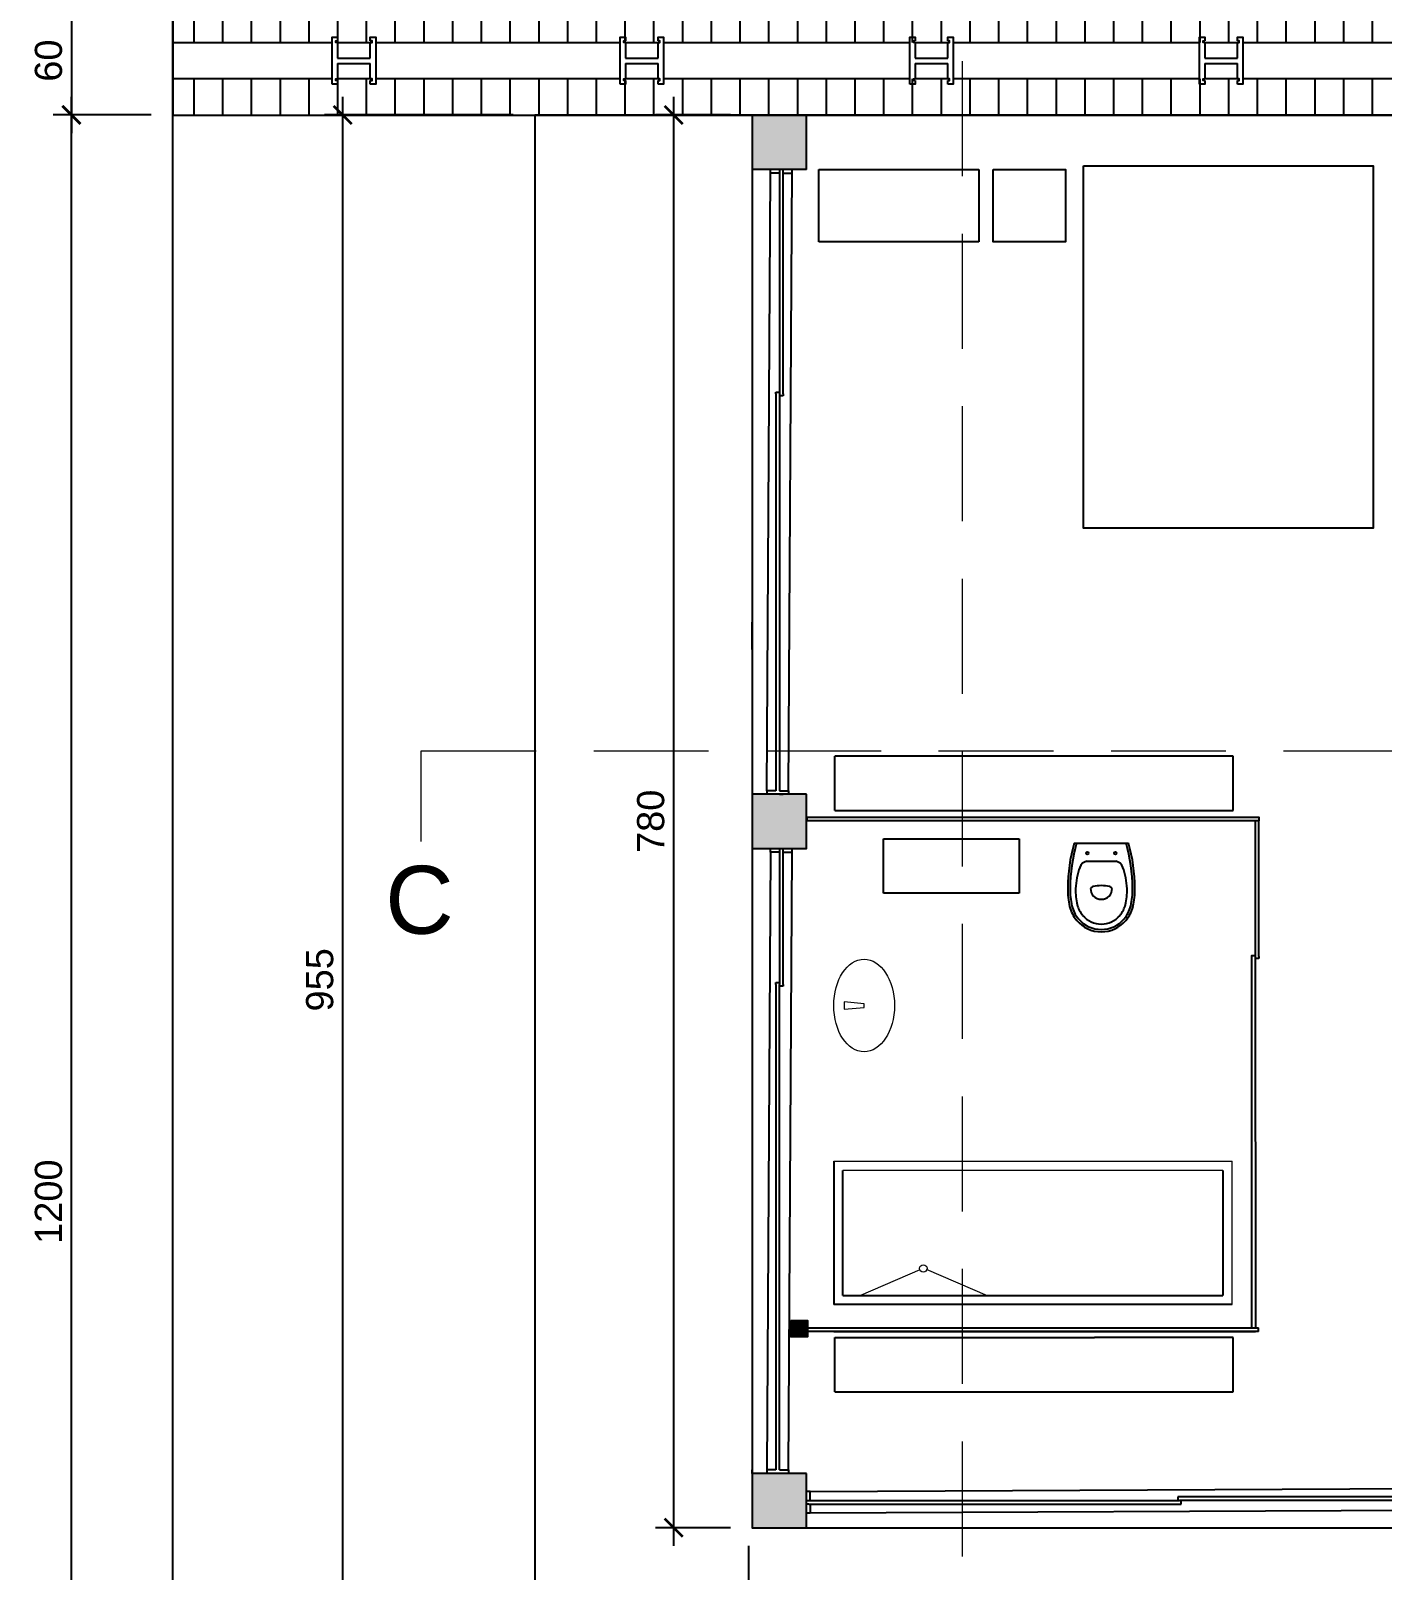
# Model space of a CAD drawing. Header units: centimetres. Extents: x -3096 to 17897, y -3131 to 15798.
# Drawn here: x 1916 to 2662, y 3715 to 4565 of the extents above; entities that cross this region are included whole.
import ezdxf

# ---------------------------------------------------------------- set-up
doc = ezdxf.new("R2010")
doc.units = ezdxf.units.CM
doc.linetypes.add('DASHED2', pattern=[9.525, 6.35, -3.175])
doc.layers.add('A-ANNO SYMB', color=3, linetype='Continuous', lineweight=13)
for name, color, linetype in [('arredi', 1, 'Continuous'), ('piu', 6, 'Continuous'), ('Riempimenti', 4, 'Continuous'), ('vetri', 2, 'Continuous')]:
    doc.layers.add(name, color=color, linetype=linetype)
doc.styles.get("Standard").update_dxf_attribs({"font": 'Arial.ttf'})
doc.dimstyles.new('1_100', dxfattribs={"dimtxt": 15, "dimasz": 10, "dimexe": 10, "dimexo": 10, "dimgap": 5, "dimtad": 2, "dimdec": 0, "dimtxsty": 'Standard', "dimblk": 'ARCHTICK', "dimcen": 2.5, "dimdle": 10, "dimadec": 0, "dimazin": 0, "dimtfac": 1, "dimtdec": 0, "dimtmove": 0, "dimatfit": 3, "dimldrblk": 'ARCHTICK', "dimfxl": 1, "dimarcsym": 0})

# ---------------------------------------------------------------- blocks, each defined once
blk = doc.blocks.new('_ArchTick')
at = {"color": 0, "linetype": 'ByBlock', "const_width": 0.15}
blk.add_lwpolyline([(-0.5, -0.5), (0.5, 0.5)], dxfattribs=at)
blk = doc.blocks.new('*D88')
at = {"layer": 'A-ANNO SYMB', "color": 0, "lineweight": -2, "transparency": 16777216}
for p, q in [((1938.41, 4588.36), (1938.41, 4508.36)), ((1982.45, 4578.36), (1928.41, 4578.36)), ((1982.45, 4518.36), (1928.41, 4518.36))]:
    blk.add_line(p, q, dxfattribs=at)
at = {"layer": 'Defpoints', "color": 0, "transparency": 16777216}
for p in [(1992.45, 4578.36), (1938.41, 4518.36), (1992.45, 4518.36)]:
    blk.add_point(p, dxfattribs=at)
at = {"layer": 'A-ANNO SYMB', "color": 0, "lineweight": -2, "transparency": 16777216, "xscale": 10, "yscale": 10, "zscale": 10}
for p, rotation in [((1938.41, 4578.36), 90), ((1938.41, 4518.36), 270)]:
    blk.add_blockref('_ArchTick', p, dxfattribs=dict(at, rotation=rotation))
at = {"layer": 'A-ANNO SYMB', "color": 0, "transparency": 16777216, "insert": (1925.81, 4548.36), "char_height": 15, "attachment_point": 5, "rotation": 90}
blk.add_mtext('60', dxfattribs=at)
blk = doc.blocks.new('*D90')
at = {"layer": 'A-ANNO SYMB', "color": 0, "lineweight": -2, "transparency": 16777216}
for p, q in [((1938.41, 3308.36), (1938.41, 4528.36)), ((1982.45, 4518.36), (1928.41, 4518.36)), ((1982.45, 3318.36), (1928.41, 3318.36))]:
    blk.add_line(p, q, dxfattribs=at)
at = {"layer": 'Defpoints', "color": 0, "transparency": 16777216}
for p in [(1938.41, 4518.36), (1992.45, 4518.36), (1992.45, 3318.36)]:
    blk.add_point(p, dxfattribs=at)
at = {"layer": 'A-ANNO SYMB', "color": 0, "lineweight": -2, "transparency": 16777216, "xscale": 10, "yscale": 10, "zscale": 10}
for p, rotation in [((1938.41, 4518.36), 90), ((1938.41, 3318.36), 270)]:
    blk.add_blockref('_ArchTick', p, dxfattribs=dict(at, rotation=rotation))
at = {"layer": 'A-ANNO SYMB', "color": 0, "transparency": 16777216, "insert": (1925.81, 3918.36), "char_height": 15, "attachment_point": 5, "rotation": 90}
blk.add_mtext('1200', dxfattribs=at)
blk = doc.blocks.new('*D94')
at = {"layer": 'A-ANNO SYMB', "color": 0, "lineweight": -2, "transparency": 16777216}
for p, q in [((2088.22, 4528.36), (2088.22, 3553.35)), ((2182.45, 4518.36), (2078.22, 4518.36)), ((2182.45, 3563.35), (2078.22, 3563.35))]:
    blk.add_line(p, q, dxfattribs=at)
at = {"layer": 'Defpoints', "color": 0, "transparency": 16777216}
for p in [(2192.45, 4518.36), (2088.22, 3563.35), (2192.45, 3563.35)]:
    blk.add_point(p, dxfattribs=at)
at = {"layer": 'A-ANNO SYMB', "color": 0, "lineweight": -2, "transparency": 16777216, "xscale": 10, "yscale": 10, "zscale": 10}
for p, rotation in [((2088.22, 4518.36), 90), ((2088.22, 3563.35), 270)]:
    blk.add_blockref('_ArchTick', p, dxfattribs=dict(at, rotation=rotation))
at = {"layer": 'A-ANNO SYMB', "color": 0, "transparency": 16777216, "insert": (2075.62, 4040.85), "char_height": 15, "attachment_point": 5, "rotation": 90}
blk.add_mtext('955', dxfattribs=at)
blk = doc.blocks.new('*D96')
at = {"layer": 'A-ANNO SYMB', "color": 0, "lineweight": -2, "transparency": 16777216}
for p, q in [((2312.45, 3728.36), (2312.45, 3645.19)), ((3672.45, 3728.36), (3672.45, 3645.19)), ((2302.45, 3655.19), (3682.45, 3655.19))]:
    blk.add_line(p, q, dxfattribs=at)
at = {"layer": 'Defpoints', "color": 0, "transparency": 16777216}
for p in [(2312.45, 3738.36), (3672.45, 3738.36), (3672.45, 3655.19)]:
    blk.add_point(p, dxfattribs=at)
at = {"layer": 'A-ANNO SYMB', "color": 0, "lineweight": -2, "transparency": 16777216, "xscale": 10, "yscale": 10, "zscale": 10, "rotation": 180}
blk.add_blockref('_ArchTick', (2312.45, 3655.19), dxfattribs=at)
at = {"layer": 'A-ANNO SYMB', "color": 0, "lineweight": -2, "transparency": 16777216, "xscale": 10, "yscale": 10, "zscale": 10}
blk.add_blockref('_ArchTick', (3672.45, 3655.19), dxfattribs=at)
at = {"layer": 'A-ANNO SYMB', "color": 0, "transparency": 16777216, "insert": (2992.45, 3667.79), "char_height": 15, "attachment_point": 5}
blk.add_mtext('1360', dxfattribs=at)
blk = doc.blocks.new('*D97')
at = {"layer": 'A-ANNO SYMB', "color": 0, "lineweight": -2, "transparency": 16777216}
for p, q in [((2271.06, 4528.36), (2271.06, 3728.36)), ((2302.45, 4518.36), (2261.06, 4518.36)), ((2302.45, 3738.36), (2261.06, 3738.36))]:
    blk.add_line(p, q, dxfattribs=at)
at = {"layer": 'Defpoints', "color": 0, "transparency": 16777216}
for p in [(2312.45, 4518.36), (2271.06, 3738.36), (2312.45, 3738.36)]:
    blk.add_point(p, dxfattribs=at)
at = {"layer": 'A-ANNO SYMB', "color": 0, "lineweight": -2, "transparency": 16777216, "xscale": 10, "yscale": 10, "zscale": 10}
for p, rotation in [((2271.06, 4518.36), 90), ((2271.06, 3738.36), 270)]:
    blk.add_blockref('_ArchTick', p, dxfattribs=dict(at, rotation=rotation))
at = {"layer": 'A-ANNO SYMB', "color": 0, "transparency": 16777216, "insert": (2258.45, 4128.36), "char_height": 15, "attachment_point": 5, "rotation": 90}
blk.add_mtext('780', dxfattribs=at)

msp = doc.modelspace()

# ---------------------------------------------------------------- hatches: boundary and pattern name
at = {"layer": 'Riempimenti', "transparency": 33554508}
h = msp.add_hatch(dxfattribs=at)
h.set_pattern_fill('LINE', color=256, scale=5, angle=90)
h.set_pattern_definition([(90, (-9.95, -2e-05), (-15.875, 1e-15), [])])
h.paths.add_polyline_path([(3224.47, 4578.3), (1994.47, 4578.3), (1994.47, 4558.3), (3224.47, 4558.3)])
h.paths.add_polyline_path([(3224.47, 4538.3), (1994.47, 4538.3), (1994.47, 4518.3), (3224.47, 4518.3)])
h.paths.add_polyline_path([(3994.47, 4578.3), (3324.47, 4578.3), (3324.47, 4558.3), (3994.47, 4558.3)])
h.paths.add_polyline_path([(3994.47, 4538.3), (3324.47, 4538.3), (3324.47, 4518.3), (3994.47, 4518.3)])
at = {"layer": 'Riempimenti', "transparency": 33554462}
h = msp.add_hatch(color=256, dxfattribs=at)
h.dxf.hatch_style = 1
h.set_gradient(color1=(91, 91, 91), color2=(91, 91, 91), tint=1)
h.paths.add_polyline_path([(2344.47, 4518.3), (2314.47, 4518.3), (2314.47, 4488.3), (2344.47, 4488.3)])
h = msp.add_hatch(color=256, dxfattribs=at)
h.dxf.hatch_style = 1
h.set_gradient(color1=(91, 91, 91), color2=(91, 91, 91), tint=1)
h.paths.add_polyline_path([(2314.47, 4143.3), (2314.47, 4113.3), (2344.47, 4113.3), (2344.47, 4143.3)])
h = msp.add_hatch(color=256, dxfattribs=at)
h.dxf.hatch_style = 1
h.set_gradient(color1=(91, 91, 91), color2=(91, 91, 91), tint=1)
h.paths.add_polyline_path([(2335.83, 3843.65), (2344.99, 3843.65), (2344.99, 3846.64), (2344.95, 3846.64), (2344.95, 3848.64), (2344.99, 3848.64), (2344.99, 3852.81), (2335.83, 3852.81)])
h = msp.add_hatch(color=256, dxfattribs=at)
h.dxf.hatch_style = 1
h.set_gradient(color1=(91, 91, 91), color2=(91, 91, 91), tint=1)
h.paths.add_polyline_path([(2344.47, 3768.3), (2314.47, 3768.3), (2314.47, 3738.3), (2344.47, 3738.3)])

# ---------------------------------------------------------------- linework, layer by layer
for p, q in [((1994.47, 5318.3), (1994.47, 4518.3)), ((1994.47, 4518.3), (1994.47, 4578.3)), ((1994.47, 4578.3), (1994.47, 4558.3)), ((1994.47, 4558.3), (2082.47, 4558.3)), ((2085.47, 4558.3), (2103.47, 4558.3)), ((2106.47, 4558.3), (2241.47, 4558.3)), ((2244.47, 4558.3), (2244.47, 4549.8)), ((2244.47, 4558.3), (2262.47, 4558.3)), ((2265.47, 4558.3), (2401.47, 4558.3)), ((2404.47, 4558.3), (2404.47, 4549.8)), ((2404.47, 4558.3), (2422.47, 4558.3)), ((2425.47, 4558.3), (2561.47, 4558.3)), ((2564.47, 4558.3), (2564.47, 4549.8)), ((2564.47, 4558.3), (2582.47, 4558.3)), ((2585.47, 4558.3), (2721.47, 4558.3)), ((2085.47, 4549.8), (2103.47, 4549.8)), ((2244.47, 4549.8), (2262.47, 4549.8)), ((2404.47, 4549.8), (2422.47, 4549.8)), ((2564.47, 4549.8), (2582.47, 4549.8)), ((2085.47, 4546.8), (2103.47, 4546.8)), ((2244.47, 4546.8), (2262.47, 4546.8)), ((2244.47, 4546.8), (2244.47, 4538.3)), ((2404.47, 4546.8), (2422.47, 4546.8)), ((2404.47, 4546.8), (2404.47, 4538.3)), ((2564.47, 4546.8), (2582.47, 4546.8)), ((2564.47, 4546.8), (2564.47, 4538.3)), ((2082.47, 4538.3), (1994.47, 4538.3)), ((2103.47, 4538.3), (2085.47, 4538.3)), ((2241.47, 4538.3), (2106.47, 4538.3)), ((2262.47, 4538.3), (2244.47, 4538.3)), ((2401.47, 4538.3), (2265.47, 4538.3)), ((2422.47, 4538.3), (2404.47, 4538.3)), ((2561.47, 4538.3), (2425.47, 4538.3)), ((2582.47, 4538.3), (2564.47, 4538.3)), ((2721.47, 4538.3), (2585.47, 4538.3)), ((2344.47, 4518.3), (2194.47, 4518.3)), ((2344.47, 4518.3), (2314.47, 4518.3)), ((2844.47, 4518.3), (2344.47, 4518.3)), ((2344.47, 4488.3), (2344.47, 4518.3)), ((2994.47, 4518.3), (2494.47, 4518.3)), ((2344.47, 4488.3), (2314.47, 4488.3)), ((2314.47, 4223.3), (2314.47, 4238.3)), ((2329.47, 4143.3), (2331.47, 4143.3)), ((2314.47, 3963.3), (2314.47, 3948.3)), ((2314.47, 3768.3), (2314.47, 3770.3)), ((2314.47, 3768.3), (2314.47, 3738.3))]:
    msp.add_line(p, q)
for points in [[(2082.47, 4535.3), (2082.47, 4561.3), (2085.47, 4561.3), (2085.47, 4559.3)], [(2085.47, 4558.3), (2084.47, 4558.3), (2084.47, 4559.3), (2085.47, 4559.3)], [(2085.47, 4558.3), (2085.47, 4549.8)], [(2103.47, 4559.3), (2103.47, 4561.3), (2106.47, 4561.3), (2106.47, 4535.3), (2103.47, 4535.3)], [(2103.47, 4558.3), (2104.47, 4558.3), (2104.47, 4559.3), (2103.47, 4559.3)], [(2103.47, 4549.8), (2103.47, 4558.3)], [(2241.47, 4535.3), (2241.47, 4561.3), (2244.47, 4561.3), (2244.47, 4559.3)], [(2244.47, 4558.3), (2243.47, 4558.3), (2243.47, 4559.3), (2244.47, 4559.3)], [(2262.47, 4559.3), (2262.47, 4561.3), (2265.47, 4561.3), (2265.47, 4535.3), (2262.47, 4535.3)], [(2262.47, 4558.3), (2263.47, 4558.3), (2263.47, 4559.3), (2262.47, 4559.3)], [(2262.47, 4549.8), (2262.47, 4558.3)], [(2401.47, 4535.3), (2401.47, 4561.3), (2404.47, 4561.3), (2404.47, 4559.3)], [(2404.47, 4558.3), (2403.47, 4558.3), (2403.47, 4559.3), (2404.47, 4559.3)], [(2422.47, 4559.3), (2422.47, 4561.3), (2425.47, 4561.3), (2425.47, 4535.3), (2422.47, 4535.3)], [(2422.47, 4558.3), (2423.47, 4558.3), (2423.47, 4559.3), (2422.47, 4559.3)], [(2422.47, 4549.8), (2422.47, 4558.3)], [(2561.47, 4535.3), (2561.47, 4561.3), (2564.47, 4561.3), (2564.47, 4559.3)], [(2564.47, 4558.3), (2563.47, 4558.3), (2563.47, 4559.3), (2564.47, 4559.3)], [(2582.47, 4559.3), (2582.47, 4561.3), (2585.47, 4561.3), (2585.47, 4535.3), (2582.47, 4535.3)], [(2582.47, 4558.3), (2583.47, 4558.3), (2583.47, 4559.3), (2582.47, 4559.3)], [(2582.47, 4549.8), (2582.47, 4558.3)], [(2085.47, 4546.8), (2085.47, 4538.3)], [(2103.47, 4538.3), (2103.47, 4546.8)], [(2262.47, 4538.3), (2262.47, 4546.8)], [(2422.47, 4538.3), (2422.47, 4546.8)], [(2582.47, 4538.3), (2582.47, 4546.8)], [(2085.47, 4537.3), (2085.47, 4535.3), (2082.47, 4535.3)], [(2085.47, 4537.3), (2084.47, 4537.3), (2084.47, 4538.3), (2085.47, 4538.3)], [(2103.47, 4537.3), (2104.47, 4537.3), (2104.47, 4538.3), (2103.47, 4538.3)], [(2103.47, 4535.3), (2103.47, 4537.3)], [(2244.47, 4537.3), (2244.47, 4535.3), (2241.47, 4535.3)], [(2244.47, 4537.3), (2243.47, 4537.3), (2243.47, 4538.3), (2244.47, 4538.3)], [(2262.47, 4537.3), (2263.47, 4537.3), (2263.47, 4538.3), (2262.47, 4538.3)], [(2262.47, 4535.3), (2262.47, 4537.3)], [(2404.47, 4537.3), (2404.47, 4535.3), (2401.47, 4535.3)], [(2404.47, 4537.3), (2403.47, 4537.3), (2403.47, 4538.3), (2404.47, 4538.3)], [(2422.47, 4537.3), (2423.47, 4537.3), (2423.47, 4538.3), (2422.47, 4538.3)], [(2422.47, 4535.3), (2422.47, 4537.3)], [(2564.47, 4537.3), (2564.47, 4535.3), (2561.47, 4535.3)], [(2564.47, 4537.3), (2563.47, 4537.3), (2563.47, 4538.3), (2564.47, 4538.3)], [(2582.47, 4537.3), (2583.47, 4537.3), (2583.47, 4538.3), (2582.47, 4538.3)], [(2582.47, 4535.3), (2582.47, 4537.3)]]:
    msp.add_lwpolyline(points)
for points in [[(2344.47, 4143.3), (2314.47, 4143.3), (2314.47, 4113.3), (2344.47, 4113.3)], [(2335.83, 3852.81), (2344.99, 3852.81), (2344.99, 3843.65), (2335.83, 3843.65)], [(2344.47, 3768.3), (2314.47, 3768.3), (2314.47, 3738.3), (2344.47, 3738.3)]]:
    msp.add_lwpolyline(points, close=True)
at = {"layer": 'A-ANNO SYMB', "linetype": 'DASHED2', "ltscale": 10}
for p, q in [((2430.33, 4643.24), (2430.33, 3516.34)), ((2131.64, 4167.28), (3865.72, 4167.28))]:
    msp.add_line(p, q, dxfattribs=at)
at = {"layer": 'A-ANNO SYMB'}
msp.add_line((2131.64, 4117.28), (2131.64, 4167.28), dxfattribs=at)
at = {"layer": 'arredi'}
for p, q in [((2351.29, 4448.3), (2351.29, 4488.3)), ((2351.29, 4488.3), (2439.66, 4488.3)), ((2439.66, 4488.3), (2439.66, 4448.3)), ((2439.66, 4448.3), (2351.29, 4448.3)), ((2580.13, 4164.25), (2360.13, 4164.25)), ((2360.13, 4134.25), (2360.13, 4164.25)), ((2580.13, 4134.25), (2580.13, 4164.25)), ((2360.13, 4134.25), (2580.13, 4134.25)), ((2386.97, 4088.72), (2386.97, 4118.72)), ((2386.97, 4118.72), (2461.97, 4118.72)), ((2461.97, 4118.72), (2461.97, 4088.72)), ((2492.28, 4116.34), (2522.28, 4116.34)), ((2493.63, 4116.34), (2520.92, 4116.34)), ((2499.34, 4106.28), (2515.21, 4106.28)), ((2461.97, 4088.72), (2386.97, 4088.72)), ((2359.47, 3940.67), (2359.47, 3861.64)), ((2364.57, 3866.64), (2364.57, 3935.57)), ((2574.47, 3935.57), (2574.47, 3866.64)), ((2579.47, 3861.64), (2359.47, 3861.64)), ((2364.57, 3866.64), (2574.47, 3866.64)), ((2360.13, 3813.29), (2360.13, 3843.29)), ((2360.13, 3843.29), (2503.43, 3843.29)), ((2580.13, 3843.29), (2503.43, 3843.29)), ((2580.13, 3813.29), (2580.13, 3843.29)), ((2360.13, 3813.29), (2580.13, 3813.29))]:
    msp.add_line(p, q, dxfattribs=at)
at = {"layer": 'arredi', "lineweight": 5}
for p, q in [((2359.47, 3940.67), (2579.47, 3940.67)), ((2574.47, 3935.57), (2364.57, 3935.57)), ((2579.47, 3861.64), (2579.47, 3940.67)), ((2407.08, 3880.7), (2374.28, 3866.64)), ((2410.44, 3881.14), (2444.25, 3866.64))]:
    msp.add_line(p, q, dxfattribs=at)
at = {"layer": 'arredi'}
for points in [[(2447.45, 4488.3), (2487.45, 4488.3), (2487.45, 4448.3), (2447.45, 4448.3), (2447.45, 4488.3)], [(2497.45, 4490.26), (2657.45, 4490.26), (2657.45, 4290.26), (2497.45, 4290.26), (2497.45, 4490.26)]]:
    msp.add_lwpolyline(points, dxfattribs=at)
at = {"layer": 'arredi', "lineweight": 5}
msp.add_lwpolyline([(2376.35, 4025.62), (2376.35, 4027.66), (2365.26, 4028.68), (2365.26, 4024.6)], close=True, dxfattribs=at)
at = {"layer": 'arredi', "linetype": 'Continuous'}
for centre in [(2499.53, 4110.84), (2515.03, 4110.84)]:
    msp.add_circle(centre, 0.75, dxfattribs=at)
at = {"layer": 'arredi', "lineweight": 5}
msp.add_circle((2408.96, 3881.5), 2.04, dxfattribs=at)
at = {"layer": 'arredi', "linetype": 'Continuous'}
for centre, radius, start, end in [((2579.81, 4091.34), 91.04, 164.06078, 180), ((2579.81, 4091.34), 89.74, 163.82358, 180), ((2434.74, 4091.34), 89.74, 0, 16.17642), ((2434.74, 4091.34), 91.04, 0, 15.93922), ((2500.06, 4101.33), 5, 98.19886, 161.47135), ((2514.5, 4101.33), 5, 18.52865, 81.80114), ((2533.57, 4089.52), 40.53, 160.70559, 177.66203), ((2480.98, 4089.52), 40.53, 2.33797, 19.29441), ((2525.08, 4089.92), 36.33, 177.76036, 193.66082), ((2525.08, 4089.92), 35.03, 177.76036, 193.66082), ((2525.08, 4089.92), 32.03, 177.76036, 193.66082), ((2505.5, 4086.63), 6.33, 115.50862, 131.87151), ((2507.28, 4091.34), 6, 180, 0), ((2507.28, 4072.34), 20.5, 77.31962, 102.68038), ((2509.05, 4086.63), 6.33, 48.12849, 64.49138), ((2489.47, 4089.92), 32.03, 346.33918, 2.23964), ((2489.47, 4089.92), 35.03, 346.33918, 2.23964), ((2489.47, 4089.92), 36.33, 346.33918, 2.23964), ((2508.04, 4085.78), 18.79, 193.66082, 220.09083), ((2508.04, 4085.78), 17.49, 193.66082, 220.09083), ((2508.04, 4085.78), 14.49, 193.66082, 220.09083), ((2506.52, 4085.78), 14.49, 319.90917, 346.33918), ((2506.52, 4085.78), 17.49, 319.90917, 346.33918), ((2506.52, 4085.78), 18.79, 319.90917, 346.33918), ((2507.28, 4085.14), 17.8, 220.09083, 319.90917), ((2507.28, 4085.14), 16.5, 220.09083, 319.90917), ((2507.28, 4085.14), 13.5, 220.09083, 319.90917)]:
    msp.add_arc(centre, radius, start, end, dxfattribs=at)
at = {"layer": 'arredi', "lineweight": 0}
msp.add_ellipse((2376.26, 4026.64), major_axis=(0, -25.59), ratio=0.656103, dxfattribs=at)
at = {"layer": 'piu'}
for p, q in [((1994.47, 3318.3), (1994.47, 5318.3)), ((1994.47, 4518.3), (3994.47, 4518.3)), ((2194.47, 4518.3), (2194.47, 3563.29))]:
    msp.add_line(p, q, dxfattribs=at)
msp.add_lwpolyline([(2314.47, 4518.3), (2314.47, 3738.3), (3674.47, 3738.3), (3674.47, 4518.3)], dxfattribs=at)
at = {"layer": 'vetri'}
for p, q in [((2324.47, 4486.28), (2324.47, 4488.28)), ((2329.47, 4488.3), (2329.47, 4145.28)), ((2329.47, 4488.3), (2329.47, 4240.3)), ((2331.47, 4364.3), (2331.47, 4488.3)), ((2334.47, 4145.28), (2336.47, 4488.28)), ((2336.47, 4486.28), (2336.47, 4488.28)), ((2322.47, 4145.28), (2324.47, 4486.28)), ((2329.47, 4486.28), (2324.47, 4486.28)), ((2331.47, 4486.28), (2336.47, 4486.28)), ((2327.47, 4364.3), (2327.47, 4365.3)), ((2327.47, 4365.3), (2329.47, 4365.3)), ((2327.47, 4364.3), (2327.47, 4145.28)), ((2331.47, 4363.3), (2329.47, 4363.3)), ((2331.47, 4364.3), (2331.47, 4363.3)), ((2327.47, 4145.28), (2322.47, 4145.28)), ((2322.47, 4145.28), (2322.47, 4143.28)), ((2329.47, 4145.28), (2334.47, 4145.28)), ((2334.47, 4145.28), (2334.47, 4143.28)), ((2592.33, 4128.64), (2592.33, 4053.64)), ((2594.33, 4053.64), (2594.33, 4128.64)), ((2324.47, 4111.24), (2322.47, 3770.3)), ((2324.47, 4111.24), (2324.47, 4113.24)), ((2329.47, 4111.24), (2324.47, 4111.24)), ((2329.47, 4113.3), (2329.47, 4038.3)), ((2331.47, 4038.3), (2331.47, 4113.3)), ((2331.47, 4111.24), (2336.47, 4111.24)), ((2334.47, 3770.3), (2336.47, 4111.24)), ((2336.47, 4111.24), (2336.47, 4113.24)), ((2594.33, 4052.64), (2592.33, 4052.64)), ((2594.33, 4053.64), (2594.33, 4052.64)), ((2327.47, 4038.3), (2327.47, 4039.3)), ((2327.47, 4039.3), (2329.47, 4039.3)), ((2327.47, 4038.3), (2327.47, 3770.3)), ((2329.47, 3770.3), (2329.47, 4038.3)), ((2331.47, 4037.3), (2329.47, 4037.3)), ((2331.47, 4038.3), (2331.47, 4037.3)), ((2594.08, 3846.64), (2594.08, 3848.64)), ((2327.47, 3770.3), (2322.47, 3770.3)), ((2322.47, 3770.3), (2322.47, 3768.3)), ((2329.47, 3770.3), (2334.47, 3770.3)), ((2334.47, 3770.3), (2334.47, 3768.3)), ((2346.47, 3758.3), (2344.47, 3758.3)), ((2346.47, 3758.3), (2755.21, 3760.3)), ((2346.47, 3753.3), (2346.47, 3758.3)), ((2344.47, 3753.3), (2550.46, 3753.3)), ((2345.71, 3751.3), (2344.47, 3751.3)), ((2345.71, 3751.3), (2551.46, 3751.3)), ((2346.47, 3751.3), (2346.47, 3746.3)), ((2757.21, 3748.3), (2346.47, 3746.3)), ((2755.21, 3755.3), (2549.46, 3755.3)), ((2549.46, 3755.3), (2549.46, 3753.3)), ((2757.21, 3753.3), (2550.46, 3753.3)), ((2551.46, 3751.3), (2551.46, 3753.3)), ((2346.47, 3746.3), (2344.47, 3746.3))]:
    msp.add_line(p, q, dxfattribs=at)
msp.add_lwpolyline([(2344.81, 4128.64), (2344.81, 4130.64), (2594.33, 4130.64), (2594.33, 4128.64)], close=True, dxfattribs=at)
for points in [[(2590.47, 3848.64), (2590.33, 4054.3), (2592.33, 4054.3), (2592.47, 3848.64), (2592.47, 3848.64)], [(2594.08, 3846.64), (2594.08, 3846.64), (2344.95, 3846.64), (2344.95, 3848.64), (2594.08, 3848.64)], [(2359.47, 3846.64), (2592.47, 3846.64), (2592.47, 3846.64)]]:
    msp.add_lwpolyline(points, dxfattribs=at)

# ---------------------------------------------------------------- texts
at = {"layer": 'A-ANNO SYMB', "insert": (2111.75, 4103.78), "char_height": 37.5, "attachment_point": 1}
msp.add_mtext_dynamic_manual_height_columns('C', width=44.0251, gutter_width=12.5, heights=[0], dxfattribs=at)

# ---------------------------------------------------------------- dimensions: what is measured, and where the dimension line sits
at = {"layer": 'A-ANNO SYMB'}
for base, p1, p2, picture, middle in [((1938.41, 4518.36), (1992.45, 4578.36), (1992.45, 4518.36), '*D88', (1925.81, 4548.36)), ((1938.41, 4518.36), (1992.45, 3318.36), (1992.45, 4518.36), '*D90', (1925.81, 3918.36)), ((2088.22, 3563.35), (2192.45, 4518.36), (2192.45, 3563.35), '*D94', (2075.62, 4040.85))]:
    dim = msp.add_linear_dim(base=base, p1=p1, p2=p2, angle=90, dimstyle='1_100', dxfattribs=at)
    dim.commit()
    dim.dimension.update_dxf_attribs({"geometry": picture, "text_midpoint": middle})
dim = msp.add_aligned_dim(p1=(2312.45, 4518.36), p2=(2312.45, 3738.36), distance=-41.39, dimstyle='1_100', dxfattribs=at)
dim.commit()
dim.dimension.update_dxf_attribs({"geometry": '*D97', "text_midpoint": (2258.45, 4128.36)})
dim = msp.add_aligned_dim(p1=(2312.45, 3738.36), p2=(3672.45, 3738.36), distance=-83.16, dimstyle='1_100', override={"dimtad": 1}, dxfattribs=at)
dim.commit()
dim.dimension.update_dxf_attribs({"geometry": '*D96', "text_midpoint": (2992.45, 3667.79)})

doc.saveas('drawing.dxf')
